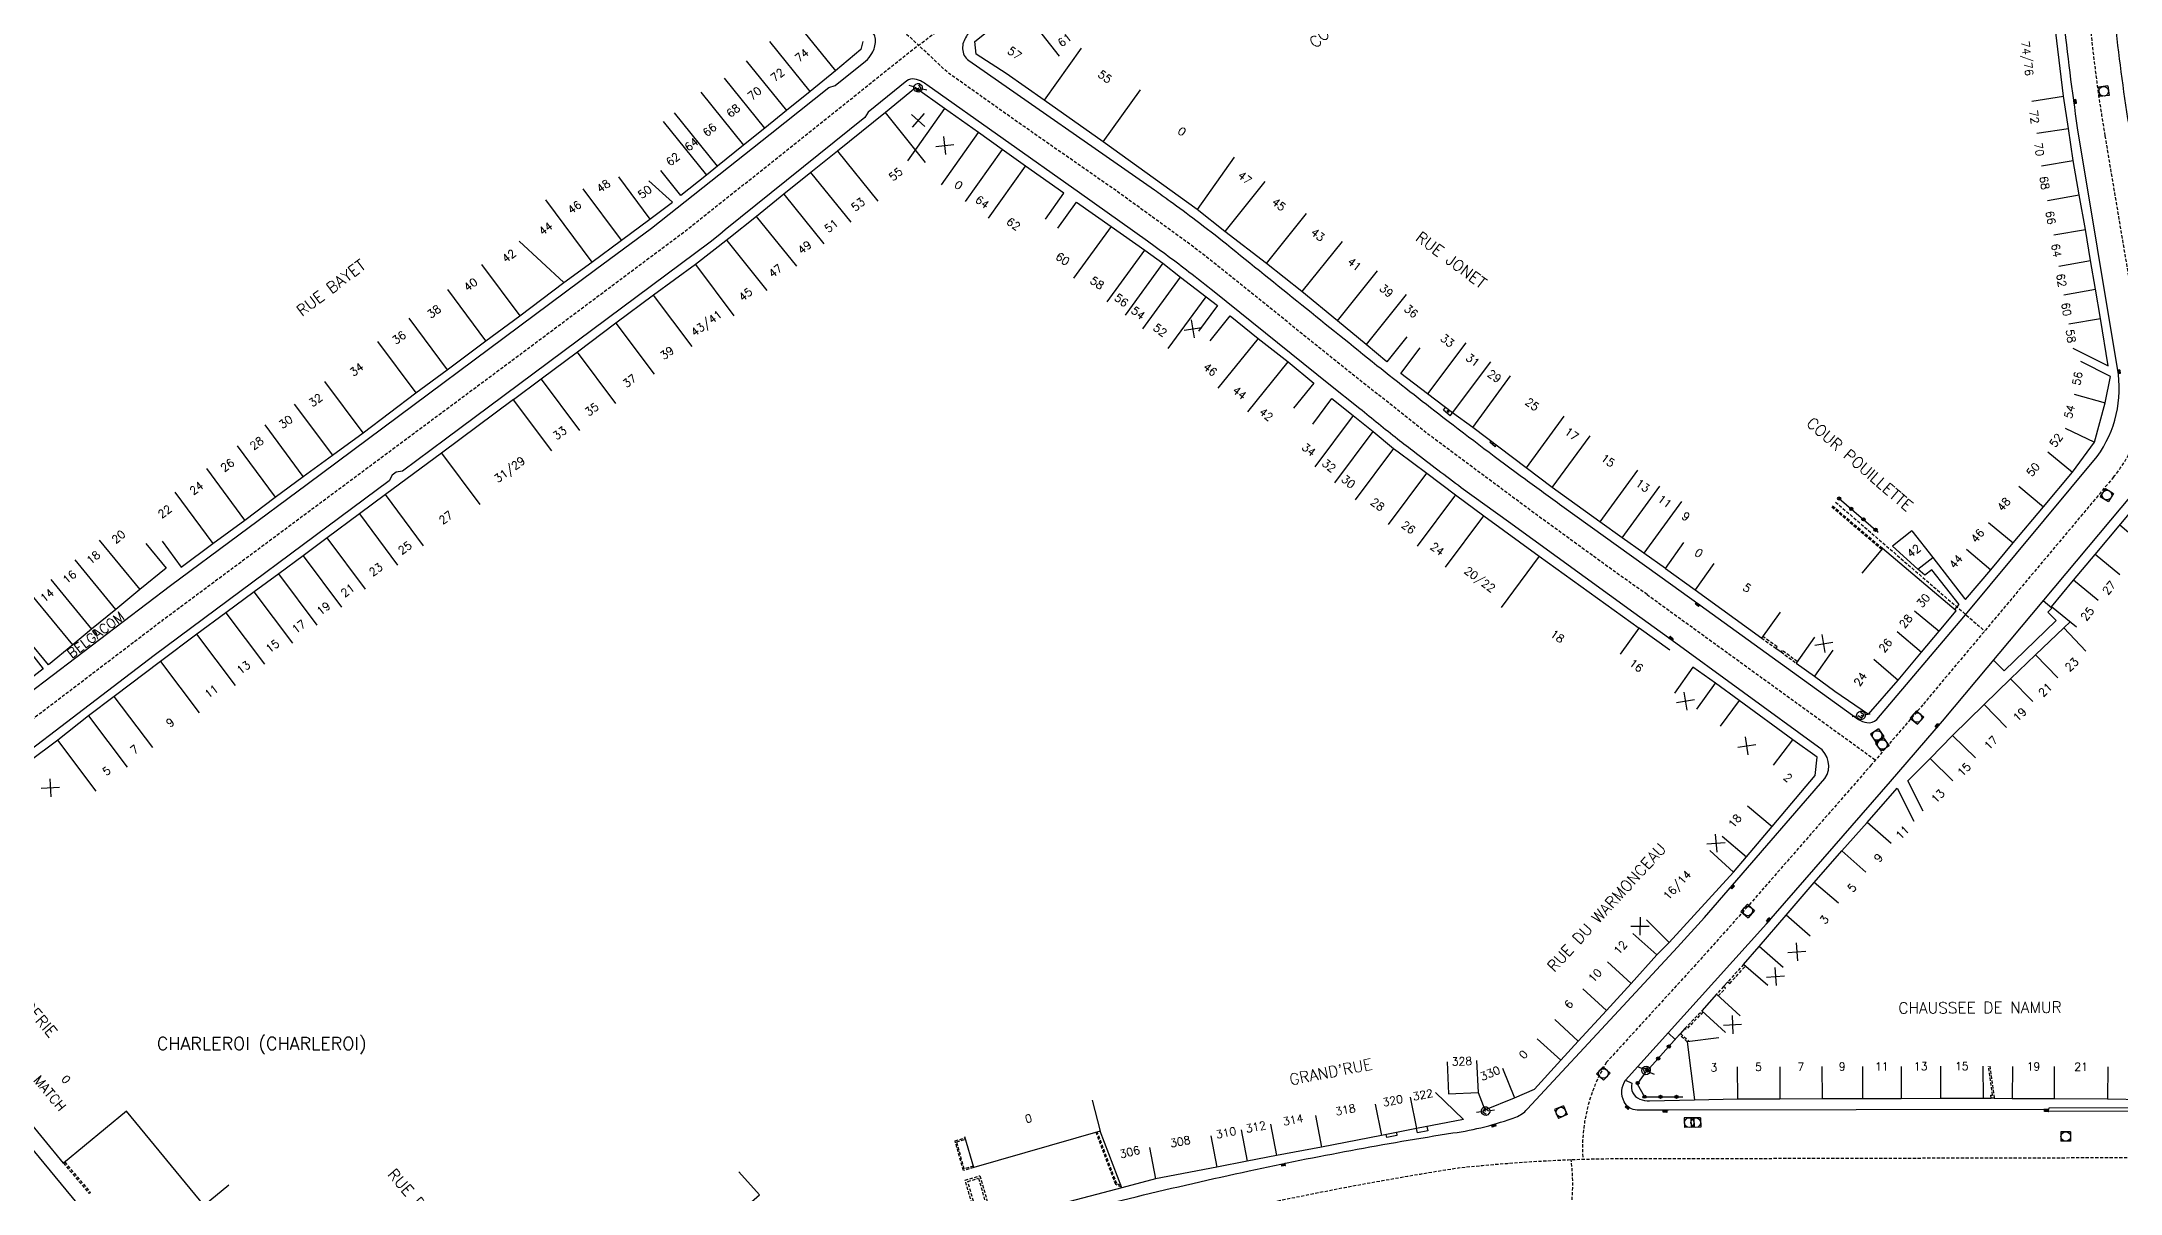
# Model space of a CAD drawing. Header units: millimetres. Extents: x 155999 to 157001, y 123000 to 124001.
# Drawn here: x 156495.7 to 156820.4, y 123489.4 to 123669.4 of the extents above; entities that cross this region are included whole.
import ezdxf
from ezdxf.enums import TextEntityAlignment as Align

# ---------------------------------------------------------------- set-up
doc = ezdxf.new("R2010")
doc.units = ezdxf.units.MM
doc.linetypes.add('DASHED', pattern=[0.75, 0.5, -0.25])
doc.layers.get('0').update_dxf_attribs({"linetype": 'CONTINUOUS'})
for name, color, linetype in [('W0001', 6, 'DASHED'), ('W0008', 7, 'CONTINUOUS'), ('W0100', 7, 'CONTINUOUS'), ('W0112', 1, 'DASHED'), ('W0322', 7, 'CONTINUOUS'), ('W0334', 7, 'CONTINUOUS'), ('W0400', 7, 'CONTINUOUS'), ('W0420', 7, 'CONTINUOUS'), ('W0471', 7, 'CONTINUOUS'), ('W0980', 7, 'CONTINUOUS'), ('W0984', 7, 'CONTINUOUS'), ('W0989', 7, 'CONTINUOUS'), ('W0991', 7, 'CONTINUOUS'), ('W1102', 7, 'CONTINUOUS')]:
    doc.layers.add(name, color=color, linetype=linetype)
doc.styles.get("Standard").update_dxf_attribs({"font": 'romans.shx', "width": 0.85})

# ---------------------------------------------------------------- blocks, each defined once
blk = doc.blocks.new('t991o')
at = {"color": 0, "linetype": 'Continuous'}
for p, q in [((-1, 1), (1, -1)), ((-1, -1), (1, 1))]:
    blk.add_line(p, q, dxfattribs=at)
blk = doc.blocks.new('T471')
for p, q in [((-0.333334, 0.333334), (-0.333334, -0.333334)), ((-0.333334, 0.333334), (0.333334, 0.333334)), ((-0.333334, 0), (0, 0)), ((0.500001, 0.500001), (1.000002, 1.000002)), ((-0.500001, -0.500001), (-1.000002, -1.000002)), ((-0.333334, -0.333334), (0.333334, -0.333334))]:
    blk.add_line(p, q)
blk.add_ellipse((0, 0), major_axis=(0.471405, 0.471405), ratio=1, start_param=5.4977871438, end_param=11.780972451)
blk = doc.blocks.new('T400')
for p, q in [((-0.15, 0.3), (0.15, 0.3)), ((-0.15, -0.25), (-0.15, 0.3)), ((-0.15, 0.15), (0.15, 0.15)), ((-0.15, 0), (0.15, 0)), ((0.15, 0.3), (0.15, -0.25)), ((-0.15, -0.15), (0.15, -0.15)), ((-0.15, -0.25), (-0.15, -0.3)), ((-0.15, -0.3), (0.15, -0.3)), ((0.15, -0.3), (0.15, -0.25))]:
    blk.add_line(p, q)
blk = doc.blocks.new('T420')
for p, q in [((0.75, 0.75), (-0.75, 0.75)), ((-0.75, 0.75), (-0.75, -0.75)), ((0.75, 0.75), (0.75, -0.75)), ((0.75, -0.75), (-0.75, -0.75))]:
    blk.add_line(p, q)
blk.add_ellipse((0, 0), major_axis=(-0.53, 0.53), ratio=1, start_param=3.926991, end_param=10.210176)
blk = doc.blocks.new('t322o')
at = {"color": 0, "linetype": 'Continuous'}
for radius in [0.25, 0.15]:
    blk.add_circle((0, 0), radius, dxfattribs=at)

msp = doc.modelspace()

# ---------------------------------------------------------------- linework, layer by layer
at = {"layer": 'W0001', "flags": 128}
for points in [[(156746.48, 123582.99), (156742.02, 123586.13), (156729, 123595.6), (156712.42, 123607.94), (156699.92, 123617.83), (156679.82, 123634.02), (156675.48, 123637.43), (156663.67, 123646), (156649.17, 123656.1), (156637.27, 123664.53), (156632.7, 123668.81), (156661.77, 123691.01), (156674.46, 123700.6), (156687.18, 123710.62), (156692.22, 123715.65), (156708.72, 123727.83), (156713.45, 123731.31), (156723.74, 123738.84)], [(156543.74, 123727.62), (156556.98, 123718.34), (156559.8, 123716.38), (156566.2, 123712.16), (156573.1, 123707.98), (156598.85, 123692.63), (156607.3, 123687.53), (156613.24, 123684.01), (156616.56, 123681.72), (156626.73, 123674.4), (156632.7, 123668.81), (156627.42, 123664.66), (156622.24, 123660.47), (156596.71, 123640.09), (156570.51, 123620.51), (156543.59, 123600.5), (156514.55, 123578.9), (156477.27, 123550.54)], [(156775.94, 123597.43), (156799.23, 123577.29)], [(156746.48, 123582.99), (156782.17, 123557.12)]]:
    msp.add_lwpolyline(points, dxfattribs=at)
at = {"layer": 'W0001'}
msp.add_lwpolyline([(156815.74, 123671.52, 0.015748), (156818.01, 123654.67), (156824.35, 123616.9, -0.120664), (156822.31, 123606.04, -0.066434), (156819.36, 123601.32), (156789.57, 123565.76), (156781.51, 123556.35), (156762.16, 123534.17), (156754.12, 123525.18), (156740.14, 123509.88, 0.153895), (156736.46, 123494.69)], format="xyb", dxfattribs=at)
at = {"layer": 'W0001', "flags": 128}
for points in [[(157000, 123495.66), (156956.42, 123495.46), (156922.76, 123495.26), (156849.41, 123495.01), (156747.61, 123494.78, 0.030306), (156716.97, 123493.33, 0.014609), (156685.52, 123487.48, 0.012006), (156650.59, 123479.04, 0.042125), (156564.36, 123448.17)], [(156675.24, 123346.35, 0.076213), (156638.49, 123338.52, 0.043946), (156662.7, 123367.23), (156687.6, 123405.4), (156691.15, 123410.86), (156694.06, 123415.58), (156705.85, 123434.98), (156731.65, 123477.66, 0.154667), (156734.63, 123494.62)]]:
    msp.add_lwpolyline(points, format="xyb", dxfattribs=at)
at = {"layer": 'W0008'}
for points in [[(156748.51, 123585.86), (156754.79, 123581.33), (156779.54, 123563.44, 0.090181), (156780.82, 123562.96, 0.234697), (156782.38, 123563.43), (156795.95, 123579.51), (156816.8, 123604.55, 0.202065), (156819.98, 123618.29), (156813.75, 123655.92, -0.008544), (156811.55, 123673.21), (156810.77, 123681.13), (156809.99, 123689.2), (156808.73, 123702.41), (156807.06, 123719.89), (156806.56, 123725.41), (156806.09, 123732.48), (156805.41, 123744.44, 0.462075), (156801.83, 123747.91), (156796.1, 123747.82, -0.031945), (156794.82, 123747.98), (156755.32, 123755.35, 0.065453), (156752.93, 123755.47, 0.105554), (156751.33, 123754.85), (156725.89, 123735.95)], [(156821.95, 123655.33, -0.015737), (156819.71, 123671.92)], [(156833.87, 123502.26), (156809.25, 123502.19), (156809.21, 123502.51), (156808.46, 123502.5), (156749.83, 123502.41), (156744.96, 123502.4, -0.273788), (156742.91, 123503.71, -0.274414), (156743.14, 123507.1), (156757.02, 123522.5), (156765.15, 123531.52), (156784.53, 123553.74), (156792.62, 123563.17), (156822.43, 123598.77, 0.066557)], [(156562.2, 123453.21, -0.042125), (156649.16, 123484.42, -0.012006), (156684.34, 123492.92, -0.014632), (156716.17, 123498.84, 0.056289), (156726, 123501.33, 0.12115), (156727.75, 123502.54), (156742.08, 123517.97), (156751.22, 123527.86), (156755.45, 123532.51), (156759.86, 123537.57), (156774.28, 123554.21, 0.411392), (156773.29, 123559.15), (156749.83, 123576.23), (156744.44, 123580.11)]]:
    msp.add_lwpolyline(points, format="xyb", dxfattribs=at)
at = {"layer": 'W0008', "flags": 128}
for points in [[(156475.13, 123553.44), (156515.81, 123584.37), (156537.17, 123600.24), (156582.22, 123633.76), (156590.96, 123640.24), (156609.5, 123654.92), (156618.68, 123662.24), (156619.68, 123662.54), (156624.4, 123666.35, 0.0921), (156625.41, 123667.54, 0.1357), (156625.95, 123669.51, 0.1101), (156625.74, 123670.49, 0.1157), (156624.62, 123671.62, 0.025), (156612.38, 123680.3), (156597.37, 123689.3), (156572.69, 123704.12, -0.0007), (156569.2, 123706.21, -0.0039), (156564.91, 123708.85, -0.0094), (156558.8, 123712.81, -0.0018), (156553.17, 123716.73, -0.0017), (156550.72, 123718.42), (156542.17, 123724.41), (156518.7, 123740.94)], [(156725.89, 123735.95), (156694.7, 123713.01), (156689.31, 123709.06), (156688.4, 123707.87), (156676.83, 123698.84), (156674.23, 123696.74), (156642.53, 123671.99), (156642.51, 123671.99), (156641.53, 123671.72, 0.162), (156640.77, 123671.05, 0.0887), (156639.7, 123669.29, 0.1953), (156639.83, 123667.21, 0.1167), (156640.54, 123666.44), (156669.52, 123646.23, -0.006), (156671.98, 123644.46, -0.0034), (156676.02, 123641.48, -0.0067), (156680.78, 123637.76, 0.0003), (156704.3, 123618.79, 0.0035), (156714.61, 123610.71, 0.0063), (156727.48, 123600.99, 0.0026), (156733.19, 123596.85), (156748.51, 123585.86)], [(156744.44, 123580.11), (156724.82, 123594.35), (156717.47, 123599.68, -0.0061), (156710.22, 123605.17, -0.003), (156707.5, 123607.26, -0.0017), (156701.6, 123612.02), (156696.77, 123615.86), (156678.86, 123630.27, 0.0048), (156674.93, 123633.38, 0.0097), (156668.43, 123638.19), (156657.81, 123645.76), (156634, 123662.62, 0.0257), (156633.25, 123663.1, 0.1005), (156632.06, 123663.54, 0.1966), (156630.83, 123663.25), (156624.83, 123658.38), (156624.31, 123657.51), (156602.47, 123639.95), (156601.64, 123639.24), (156600.12, 123638.05), (156558.8, 123607.27), (156552.06, 123602.27), (156551.09, 123602.12), (156550.43, 123601.64), (156550.01, 123600.75), (156513.28, 123573.43), (156479.41, 123547.63)], [(156479.41, 123547.63), (156466.2, 123537.54, 0.1892), (156464.88, 123535.9), (156464.21, 123530.87, 0.1081), (156464.24, 123529.85, 0.0975), (156464.81, 123528.97, -0.0008), (156466.88, 123526.86, -0.0051), (156474.28, 123519.11, -0.0055), (156481.21, 123511.56, -0.0104), (156492.61, 123498.27), (156505.62, 123482.49, 0.0002), (156512.58, 123474.05), (156512.58, 123474.05)]]:
    msp.add_lwpolyline(points, format="xyb", dxfattribs=at)
at = {"layer": 'W0100'}
for p, q in [((156714.68, 123611.78), (156714.99, 123612.19)), ((156715.73, 123610.93), (156714.68, 123611.78)), ((156715.53, 123611.78), (156715.2, 123611.65)), ((156715.21, 123611.36), (156715.53, 123611.78)), ((156715.53, 123611.78), (156715.49, 123611.43)), ((156715.73, 123610.93), (156716.07, 123611.37)), ((156721.94, 123606.78), (156722.06, 123606.95)), ((156722.76, 123606.07), (156721.94, 123606.78)), ((156722.35, 123606.43), (156722.49, 123606.62)), ((156722.49, 123606.62), (156722.35, 123606.55)), ((156722.49, 123606.62), (156722.46, 123606.46)), ((156722.76, 123606.07), (156722.92, 123606.29))]:
    msp.add_line(p, q, dxfattribs=at)
at = {"layer": 'W0100', "flags": 128}
for points in [[(156708.97, 123623.27), (156705.83, 123619.37), (156702.6, 123622.06), (156698.13, 123625.76), (156692.58, 123630.36), (156687.04, 123634.7), (156680.53, 123639.72), (156676.2, 123643.17), (156661.54, 123653.71), (156652.3, 123660.21), (156646.35, 123664.39), (156641.66, 123667.42), (156641.49, 123669.4), (156648.53, 123674.97), (156651.99, 123677.68), (156655.55, 123680.49), (156659.14, 123683.34), (156664.1, 123687.2), (156667.2, 123683.3)], [(156623.96, 123669.41), (156623.67, 123668.14), (156619.7, 123664.81), (156615.75, 123661.6), (156612.05, 123658.62), (156608.66, 123655.88), (156605.35, 123653.2), (156601.28, 123649.91), (156599.54, 123648.53), (156595.56, 123645.33), (156592.43, 123649.24)], [(156652.5, 123641.64), (156655.39, 123645.72), (156649.4, 123649.94), (156645.74, 123652.54), (156642.03, 123655.19), (156636.75, 123658.94), (156632.23, 123662.14), (156627.5, 123658.29), (156620.03, 123652.25), (156615.86, 123648.93), (156611.62, 123645.55), (156607.39, 123642.08), (156603.04, 123638.62), (156597.82, 123634.55), (156591.3, 123629.75), (156585.39, 123625.41), (156579.41, 123620.86), (156573.73, 123616.64), (156569.41, 123613.43), (156569.41, 123613.47), (156558.16, 123605.09), (156549.39, 123598.6), (156545.34, 123595.58), (156540.32, 123591.84), (156536.55, 123589.04), (156532.76, 123586.22), (156528.9, 123583.39), (156524.47, 123580.1), (156519.94, 123576.77), (156514.25, 123572.49), (156507.04, 123567.04), (156503.04, 123564), (156498.2, 123560.23), (156489.37, 123553.63)], [(156514.52, 123591.3), (156517.48, 123587.27), (156522.46, 123590.94), (156527.42, 123594.62), (156532.17, 123598.17), (156536.57, 123601.43), (156541.11, 123604.74), (156545.9, 123608.24), (156554.17, 123614.51), (156559.02, 123618.12), (156565.11, 123622.63), (156570.38, 123626.51), (156577.27, 123631.72), (156581.64, 123634.93), (156586.28, 123638.34), (156590.73, 123641.63), (156594.25, 123644.28), (156590.54, 123647.63)], [(156654.43, 123640.25), (156657.38, 123644.28), (156662.79, 123640.48), (156668.05, 123636.82), (156670.85, 123634.74), (156673.61, 123632.57), (156677.61, 123629.51), (156679.39, 123628.16), (156676.44, 123624.13)], [(156678.22, 123622.64), (156681.36, 123626.53), (156685.75, 123623.01), (156690.41, 123619.33), (156694.42, 123615.99), (156691.28, 123612.1)], [(156749.35, 123587.04), (156745.96, 123589.43), (156742.62, 123591.82), (156739.1, 123594.36), (156731.68, 123599.71), (156727.59, 123602.77), (156719.25, 123609.07), (156716.08, 123611.36), (156712.17, 123614.33), (156708.05, 123617.51), (156711.06, 123621.51)], [(156694.26, 123609.59), (156697.25, 123613.6), (156700.58, 123610.98), (156703.68, 123608.48), (156706.88, 123605.82), (156707.6, 123605.3), (156712.08, 123601.94), (156716.56, 123598.57), (156721.01, 123595.29), (156729.66, 123588.97), (156745.26, 123577.72)], [(156511.97, 123590.98), (156515.15, 123587.11), (156511.05, 123583.75), (156507.3, 123580.66), (156503.49, 123577.59), (156500.55, 123575.11), (156496.78, 123572), (156493.6, 123575.86)], [(156504.09, 123576.64), (156504.33, 123576.84), (156503.86, 123577.44), (156503.62, 123577.24), (156504.09, 123576.64)], [(156492.85, 123575.31), (156495.94, 123571.38), (156490.33, 123566.97), (156487.24, 123570.9)], [(156524.95, 123490.66), (156521.09, 123487.49), (156508.95, 123502.23), (156499.1, 123494.13), (156486.75, 123509.14), (156483.06, 123513.54), (156476.75, 123520.12), (156473.29, 123523.65), (156469.82, 123527.23), (156466.17, 123530.98), (156466.52, 123536.01), (156471.05, 123539.58), (156476.21, 123543.56), (156480.11, 123546.61), (156483.19, 123542.67), (156483.19, 123542.67)]]:
    msp.add_lwpolyline(points, dxfattribs=at)
at = {"layer": 'W0100'}
for points in [[(156813, 123621.47), (156818.51, 123618.71), (156817.31, 123626.11), (156816.52, 123630.68), (156815.75, 123635.17), (156814.97, 123640), (156813.97, 123645.45), (156813.05, 123650.83), (156812.32, 123655.79), (156811.55, 123660.84), (156809.99, 123673.84), (156809.4, 123680.34), (156808.81, 123687.05), (156803.83, 123686.61)], [(156818.87, 123617.07), (156814.24, 123619.39)], [(156787.86, 123592.92), (156784.85, 123590.55), (156788.78, 123586.95), (156791.11, 123588.79), (156796.09, 123582.34), (156796.26, 123582.2), (156800.2, 123586.84), (156803.7, 123591.08), (156808.41, 123596.66), (156812.94, 123602.1), (156816.37, 123606.79), (156818.06, 123612.96), (156818.87, 123617.07)], [(156813.55, 123577.88), (156809.69, 123581.06), (156813.12, 123585.22), (156816.5, 123589.25), (156824.51, 123598.84), (156826.52, 123596.67), (156831.66, 123601.57), (156838.41, 123594.32), (156842.26, 123585.18), (156837.66, 123583.24)], [(156772.67, 123576.34), (156769.77, 123572.27), (156772.62, 123570.23), (156775.83, 123567.86), (156781.09, 123564.27), (156785.71, 123569.61), (156789.37, 123573.99), (156792.11, 123577.23), (156794.8, 123580.44), (156783.27, 123590.15), (156780.05, 123586.33)], [(156749.35, 123587.04), (156754.01, 123583.74), (156764.4, 123576.18), (156767.34, 123580.22)], [(156750.03, 123574.27), (156745.26, 123577.72)], [(156789.6, 123549.12), (156787.24, 123553.85), (156790.69, 123557.35), (156794.22, 123560.95), (156799.15, 123565.77), (156803.25, 123569.81), (156807.19, 123573.58), (156811.57, 123577.76), (156815.02, 123574.14)], [(156754.25, 123565.07), (156757.16, 123569.14), (156753.66, 123571.64), (156750.75, 123567.58)], [(156732.06, 123516.56), (156735.75, 123513.19), (156740.13, 123517.99), (156743.98, 123522.18), (156748, 123526.68), (156749.93, 123528.59), (156759.97, 123539.58), (156762.03, 123542), (156766.02, 123546.74), (156772.74, 123554.72), (156773.05, 123557.59), (156769.28, 123560.25), (156760.87, 123566.44), (156757.91, 123562.41)], [(156765.34, 123521.9), (156761.56, 123525.17), (156763.99, 123527.98), (156768.2, 123532.88), (156772.57, 123537.98), (156776.93, 123542.92), (156780.86, 123547.37), (156785.58, 123552.71)], [(156785.58, 123552.71), (156788.16, 123547.54)], [(156761.01, 123517.14), (156757.32, 123520.52), (156755.03, 123517.9), (156758.72, 123514.53)], [(156715.26, 123509.95), (156715.47, 123504.95), (156720.08, 123505.15), (156721.15, 123502.46), (156725.76, 123504.32), (156728.89, 123505.7), (156733.01, 123510.2), (156729.32, 123513.57)], [(156757.72, 123513.72), (156752.76, 123513.09), (156753.9, 123504.03), (156760.64, 123504.16), (156767.22, 123504.17), (156773.82, 123504.21), (156780.17, 123504.22), (156786.17, 123504.24), (156792.33, 123504.26), (156799.04, 123504.29), (156799.02, 123509.29)], [(156803.58, 123509.25), (156803.55, 123504.25), (156810.08, 123504.21), (156818.43, 123504.16), (156824.22, 123504.09), (156828.97, 123504.04), (156829.03, 123509.04)], [(156713.43, 123505.18), (156717.83, 123500.94), (156710.45, 123499.52), (156704.98, 123498.45), (156695.65, 123496.64), (156688.61, 123495.31), (156684.04, 123494.43), (156679.29, 123493.51), (156669.7, 123491.67), (156664.43, 123490.27), (156661.08, 123499.1), (156641.3, 123493.45), (156639.93, 123498.26)]]:
    msp.add_lwpolyline(points, dxfattribs=at)
at = {"layer": 'W0112'}
for p, q in [((156499.1, 123494.13), (156499.1, 123494.13)), ((156499.1, 123494.13), (156503.12, 123489.4)), ((156499.3, 123494.29), (156503.31, 123489.56)), ((156503.31, 123489.56), (156503.12, 123489.4))]:
    msp.add_line(p, q, dxfattribs=at)
for points in [[(156783.14, 123590), (156775.26, 123596.71)], [(156783.27, 123590.15), (156775.39, 123596.87)], [(156764.4, 123576.18), (156766.61, 123574.58), (156766.79, 123574.83), (156764.58, 123576.42)], [(156769.94, 123572.51), (156767.6, 123574.24), (156767.43, 123574), (156769.77, 123572.27)], [(156761.56, 123525.17), (156759.11, 123522.46), (156759.4, 123522.19), (156761.86, 123524.91)], [(156757.62, 123520.25), (156758.73, 123521.46), (156758.43, 123521.73), (156757.32, 123520.52)], [(156755.21, 123517.73), (156752.59, 123514.99), (156752.41, 123515.16), (156755.03, 123517.9)], [(156752.76, 123513.09), (156751.56, 123514.2), (156751.73, 123514.38), (156753.08, 123513.14)], [(156800.04, 123509.28), (156800.71, 123504.3), (156800.24, 123504.28), (156800.17, 123504.75), (156800.45, 123504.76), (156799.84, 123509.28)], [(156800.51, 123504.27), (156800.51, 123504.29)], [(156641.3, 123493.45), (156639.69, 123492.98), (156638.39, 123497.61), (156639.98, 123498.06)], [(156641.24, 123493.64), (156639.82, 123493.23), (156638.64, 123497.47), (156640.04, 123497.87)], [(156664.39, 123490.39), (156663.49, 123490.77), (156660.42, 123498.91)], [(156664.29, 123490.65), (156663.64, 123490.92), (156660.61, 123498.97)]]:
    msp.add_lwpolyline(points, dxfattribs=at)
for points in [[(156642.27, 123492.16), (156643.52, 123487.74), (156641.24, 123487.08), (156639.97, 123491.47)], [(156642.05, 123491.76), (156643.13, 123487.96), (156641.46, 123487.47), (156640.37, 123491.26)]]:
    msp.add_lwpolyline(points, close=True, dxfattribs=at)
at = {"layer": 'W0322'}
for points in [[(156776.5, 123597.99), (156782.6, 123592.75)], [(156751.56, 123514.2), (156746.05, 123508.03), (156744.92, 123506.51), (156746.07, 123504.51), (156752.06, 123504.47)]]:
    msp.add_lwpolyline(points, dxfattribs=at)
at = {"layer": 'W0334'}
for points in [[(156794.56, 123580.65), (156795.26, 123581.43), (156790.99, 123586.85), (156789.86, 123586), (156788.78, 123586.95)], [(156800.63, 123572.74), (156802.25, 123571.08), (156810.39, 123578.91), (156809.12, 123580.25), (156809.73, 123580.83), (156808.39, 123582.01)], [(156811.57, 123577.76), (156812.57, 123578.69)], [(156766.61, 123574.58), (156767.43, 123574)], [(156760.87, 123566.44), (156757.16, 123569.14)], [(156758.43, 123521.73), (156759.11, 123522.46)], [(156733.01, 123510.2), (156735.75, 123513.19)], [(156750.9, 123513.47), (156749.81, 123514.5)], [(156752.41, 123515.16), (156751.73, 123514.38)], [(156799.04, 123504.29), (156800.24, 123504.28)], [(156800.71, 123504.3), (156803.55, 123504.25)], [(156833.92, 123502.61), (156833.91, 123502.76), (156809.23, 123502.69), (156809.21, 123502.51)], [(156712.11, 123499.84), (156712.24, 123499.18), (156710.62, 123498.85), (156710.49, 123499.52)], [(156707.33, 123498.91), (156707.42, 123498.44), (156705.82, 123498.15), (156705.73, 123498.6)], [(156605.35, 123487), (156607.82, 123489.17), (156604.61, 123492.78)]]:
    msp.add_lwpolyline(points, dxfattribs=at)
for points in [[(156743.14, 123507.1), (156744.12, 123506.6, 0.380226), (156745.35, 123504.13, 0.098229), (156746.88, 123503.84), (156753.9, 123504.03)], [(156664.43, 123490.27), (156654.36, 123487.61), (156645.05, 123485.05, -0.348777), (156641.42, 123487.13)]]:
    msp.add_lwpolyline(points, format="xyb", dxfattribs=at)
at = {"layer": 'W1102'}
for p, q in [((156654.72, 123667.1), (156648.53, 123674.97)), ((156613.42, 123672.59), (156619.7, 123664.81)), ((156615.75, 123661.6), (156609.47, 123669.38)), ((156658.11, 123668.36), (156652.3, 123660.21)), ((156605.77, 123666.4), (156612.05, 123658.62)), ((156608.66, 123655.88), (156602.38, 123663.66)), ((156661.54, 123653.71), (156667.35, 123661.86)), ((156598.65, 123661.49), (156605.35, 123653.2)), ((156633.79, 123650.51), (156627.5, 123658.29)), ((156636.75, 123658.94), (156630.96, 123650.78)), ((156806.6, 123660.09), (156811.55, 123660.84)), ((156592.8, 123656.88), (156599.54, 123648.53)), ((156601.28, 123649.91), (156594.54, 123658.25)), ((156636.25, 123647.03), (156642.03, 123655.19)), ((156807.37, 123655.06), (156812.32, 123655.79)), ((156620.03, 123652.25), (156626.31, 123644.47)), ((156645.74, 123652.54), (156639.96, 123644.38)), ((156622.14, 123641.15), (156615.86, 123648.93)), ((156643.61, 123641.77), (156649.4, 123649.94)), ((156682.01, 123651.32), (156676.2, 123643.17)), ((156808.12, 123649.98), (156813.05, 123650.83)), ((156586.28, 123638.34), (156580.3, 123646.36)), ((156585.79, 123648.25), (156590.73, 123641.63)), ((156611.62, 123645.55), (156617.91, 123637.77)), ((156686.8, 123647.52), (156680.53, 123639.72)), ((156809.05, 123644.55), (156813.97, 123645.45)), ((156574.4, 123644.66), (156581.64, 123634.93)), ((156613.67, 123634.3), (156607.39, 123642.08)), ((156687.04, 123634.7), (156693.3, 123642.51)), ((156662.79, 123640.48), (156656.89, 123632.4)), ((156810.03, 123639.2), (156814.97, 123640)), ((156577.27, 123631.72), (156570.28, 123638.2)), ((156602.72, 123638.29), (156609, 123630.51)), ((156662.15, 123628.74), (156668.05, 123636.82)), ((156698.84, 123638.16), (156692.58, 123630.36)), ((156564.42, 123634.53), (156570.38, 123626.51)), ((156597.82, 123634.55), (156603.81, 123626.54)), ((156670.85, 123634.74), (156664.94, 123626.66)), ((156667.71, 123624.49), (156673.61, 123632.57)), ((156698.13, 123625.76), (156704.39, 123633.56)), ((156810.82, 123634.32), (156815.75, 123635.17)), ((156565.11, 123622.63), (156559.14, 123630.65)), ((156597.3, 123621.75), (156591.3, 123629.75)), ((156671.7, 123621.44), (156677.61, 123629.51)), ((156708.86, 123629.86), (156702.6, 123622.06)), ((156811.59, 123629.83), (156816.52, 123630.68)), ((156553.05, 123626.15), (156559.02, 123618.12)), ((156812.37, 123625.3), (156817.31, 123626.11)), ((156585.39, 123625.41), (156591.39, 123617.4)), ((156685.75, 123623.01), (156679.46, 123615.23)), ((156548.18, 123622.52), (156554.17, 123614.51)), ((156585.41, 123612.85), (156579.41, 123620.86)), ((156684.13, 123611.55), (156690.41, 123619.33)), ((156718.19, 123622.33), (156712.17, 123614.33)), ((156716.08, 123611.36), (156722.1, 123619.36)), ((156545.9, 123608.24), (156539.92, 123616.25)), ((156573.73, 123616.64), (156579.73, 123608.63)), ((156719.25, 123609.07), (156725.14, 123617.16)), ((156575.41, 123605.43), (156569.41, 123613.43)), ((156813.22, 123614.29), (156818.06, 123612.96)), ((156535.12, 123612.75), (156541.11, 123604.74)), ((156700.58, 123610.98), (156694.59, 123602.96)), ((156733.48, 123610.85), (156727.59, 123602.77)), ((156536.57, 123601.43), (156530.63, 123609.48)), ((156697.7, 123600.46), (156703.68, 123608.48)), ((156731.68, 123599.71), (156737.58, 123607.8)), ((156526.23, 123606.21), (156532.17, 123598.17)), ((156558.16, 123605.09), (156564.13, 123597.07)), ((156706.88, 123605.82), (156700.89, 123597.8)), ((156809.09, 123605.3), (156812.94, 123602.1)), ((156527.42, 123594.62), (156521.48, 123602.66)), ((156706.1, 123593.92), (156712.08, 123601.94)), ((156744.99, 123602.44), (156739.1, 123594.36)), ((156742.62, 123591.82), (156748.51, 123599.91)), ((156804.59, 123599.89), (156808.41, 123596.66)), ((156516.52, 123598.98), (156522.46, 123590.94)), ((156555.36, 123590.58), (156549.39, 123598.6)), ((156716.56, 123598.57), (156710.58, 123590.56)), ((156751.86, 123597.51), (156745.96, 123589.43)), ((156545.34, 123595.58), (156551.31, 123587.55)), ((156715.02, 123587.27), (156721.01, 123595.29)), ((156799.84, 123594.26), (156803.7, 123591.08)), ((156504.69, 123591.47), (156511.05, 123583.75)), ((156546.29, 123583.81), (156540.32, 123591.84)), ((156749.35, 123587.04), (156752.24, 123591.12)), ((156787.86, 123592.92), (156791.11, 123588.79)), ((156796.38, 123590.07), (156800.2, 123586.84)), ((156507.3, 123580.66), (156500.94, 123588.38)), ((156536.55, 123589.04), (156542.52, 123581.01)), ((156729.66, 123588.97), (156723.68, 123580.95)), ((156756.9, 123587.82), (156754.01, 123583.74)), ((156820.33, 123586.04), (156816.5, 123589.25)), ((156497.14, 123585.31), (156503.49, 123577.59)), ((156538.73, 123578.2), (156532.76, 123586.22)), ((156816.98, 123582.04), (156813.12, 123585.22)), ((156500.55, 123575.11), (156494.19, 123582.83)), ((156534.93, 123575.4), (156528.9, 123583.39)), ((156788.28, 123580.45), (156792.11, 123577.23)), ((156524.47, 123580.1), (156530.49, 123572.11)), ((156742.32, 123573.67), (156745.26, 123577.72)), ((156785.54, 123577.2), (156789.37, 123573.99)), ((156525.96, 123568.79), (156519.94, 123576.77)), ((156775.52, 123574.31), (156772.62, 123570.23)), ((156514.25, 123572.49), (156520.28, 123564.51)), ((156781.93, 123572.88), (156785.71, 123569.61)), ((156810.64, 123569.97), (156807.19, 123573.58)), ((156806.76, 123566.25), (156803.25, 123569.81)), ((156513.06, 123559.06), (156507.04, 123567.04)), ((156802.65, 123562.2), (156799.15, 123565.77)), ((156503.04, 123564), (156509.06, 123556.02)), ((156797.79, 123557.44), (156794.22, 123560.95)), ((156504.22, 123552.25), (156498.2, 123560.23)), ((156766.22, 123556.29), (156769.28, 123560.25)), ((156794.25, 123553.85), (156790.69, 123557.35)), ((156762.19, 123549.96), (156766.02, 123546.74)), ((156758.23, 123545.24), (156762.03, 123542)), ((156784.61, 123544.06), (156780.86, 123547.37)), ((156756.29, 123542.97), (156759.97, 123539.58)), ((156780.68, 123539.61), (156776.93, 123542.92)), ((156776.37, 123534.73), (156772.57, 123537.98)), ((156771.99, 123529.61), (156768.2, 123532.88)), ((156744.28, 123530.02), (156748, 123526.68)), ((156740.29, 123525.56), (156743.98, 123522.18)), ((156767.77, 123524.71), (156763.99, 123527.98)), ((156736.44, 123521.36), (156740.13, 123517.99)), ((156719.87, 123510.14), (156720.08, 123505.15)), ((156760.54, 123509.16), (156760.64, 123504.16)), ((156767.21, 123509.17), (156767.22, 123504.17)), ((156773.78, 123509.21), (156773.82, 123504.21)), ((156780.16, 123509.22), (156780.17, 123504.22)), ((156786.16, 123509.24), (156786.17, 123504.24)), ((156792.31, 123509.26), (156792.33, 123504.26)), ((156810.11, 123509.21), (156810.08, 123504.21)), ((156818.46, 123509.16), (156818.43, 123504.16)), ((156659.79, 123503.94), (156661.08, 123499.1)), ((156704.03, 123503.36), (156704.98, 123498.45)), ((156709.5, 123504.43), (156710.45, 123499.52)), ((156683.09, 123499.34), (156684.04, 123494.43)), ((156687.68, 123500.22), (156688.61, 123495.31)), ((156694.69, 123501.55), (156695.65, 123496.64)), ((156668.76, 123496.59), (156669.7, 123491.67)), ((156678.34, 123498.41), (156679.29, 123493.51))]:
    msp.add_line(p, q, dxfattribs=at)
for points in [[(156811.79, 123609), (156816.37, 123606.79)], [(156746.41, 123532.15), (156749.93, 123528.59)], [(156723.93, 123508.97), (156725.76, 123504.32)]]:
    msp.add_lwpolyline(points, dxfattribs=at)
at = {"layer": 'W1102', "flags": 128}
msp.add_lwpolyline([(156824.17, 123590.61), (156820.32, 123593.82)], dxfattribs=at)

# ---------------------------------------------------------------- block references
at = {"layer": 'W0322'}
for p, rotation in [((156776.5, 123597.99), 319.336180967347), ((156778.39, 123596.36), 319.336180967347), ((156780.29, 123594.73), 319.336180967347), ((156782.19, 123593.1), 319.336180967347), ((156749.89, 123512.34), 228.207328822434), ((156746.56, 123508.61), 228.207328822434), ((156748.23, 123510.47), 228.207328822434), ((156745.02, 123506.64), 233.578211241557), ((156746.09, 123504.51), 359.593077946521), ((156748.59, 123504.49), 359.593077946521), ((156751.09, 123504.48), 359.593077946521)]:
    msp.add_blockref('t322o', p, dxfattribs=dict(at, rotation=rotation))
at = {"layer": 'W0400'}
for p, rotation in [((156813.34, 123660), 187.936043931805), ((156820.23, 123617.78), 187.3532931269346), ((156754.37, 123581.43), 54.19359471810704), ((156750.24, 123576.13), 233.946803073522), ((156791.79, 123562.47), 139.3783551855329), ((156759.83, 123537.29), 138.878197662117), ((156765.44, 123532.12), 138.1050418903994), ((156743.39, 123502.83), 50.641530121116), ((156749.32, 123502.25), 90.16007324996477), ((156808.89, 123502.34), 90.08579868538989), ((156722.56, 123500), 107.0753313348778), ((156689.7, 123493.86), 102.1327236193501)]:
    msp.add_blockref('T400', p, dxfattribs=dict(at, rotation=rotation))
at = {"layer": 'W0420'}
for p, rotation in [((156817.82, 123661.63), 6.81730966823763), ((156818.33, 123598.54), 57.9837247195056), ((156788.66, 123563.76), 49.10868152718601), ((156782.43, 123560.96), 34.7852911815194), ((156783.24, 123559.53), 34.7852911815194), ((156762.22, 123533.53), 48.10504189039939), ((156739.66, 123508.13), 47.47758448329839), ((156733.03, 123502.1), 23.78389754432139), ((156753.07, 123500.45), 1.52596109504786), ((156754.1, 123500.45), 1.52596109504786), ((156811.9, 123498.29), 0.08579868538994329)]:
    msp.add_blockref('T420', p, dxfattribs=dict(at, rotation=rotation))
at = {"layer": 'W0471'}
for p, rotation in [((156632.61, 123662.17), 120.9009), ((156779.93, 123564.1), 144.8353264748582), ((156746.33, 123508.6), 291.0786789012459), ((156721.26, 123502.25), 323.6083050080219)]:
    msp.add_blockref('T471', p, dxfattribs=dict(at, rotation=rotation))
at = {"layer": 'W0991'}
for p, rotation in [((156632.62, 123657.08), 273.4694652590978), ((156636.79, 123653.17), 51.64455945330347), ((156675.55, 123624.51), 53.96298725042717), ((156774.09, 123575.32), 54.53185820262785), ((156752.5, 123566.32), 54.39760503377797), ((156762.06, 123559.35), 53.64695292765899), ((156497.06, 123552.79), 317.6731005115236), ((156757.26, 123544.11), 319.5264403919625), ((156745.39, 123531.14), 314.739017359018), ((156769.88, 123527.16), 319.2735888161272), ((156766.56, 123523.31), 319.167051850124), ((156759.85, 123515.76), 317.5868105897091)]:
    msp.add_blockref('t991o', p, dxfattribs=dict(at, rotation=rotation))

# ---------------------------------------------------------------- texts
at = {"layer": 'W0980'}
msp.add_text('CHARLEROI (CHARLEROI)', height=2, dxfattribs=at).set_placement((156530.06, 123512.67), align=Align.MIDDLE)
at = {"layer": 'W0984'}
for s, rotation, p in [('BELGACOM', 36.9545, (156504.14, 123576.69)), ('MATCH', 310.1938, (156496.97, 123505.05))]:
    msp.add_text(s, height=1.5, rotation=rotation, dxfattribs=at).set_placement(p, align=Align.MIDDLE)
at = {"layer": 'W0989'}
for s, rotation, p in [('COUR POULLETTE', 41.6097, (156701.69, 123675.65)), ('RUE JONET', 323.0747, (156715.89, 123635.25)), ('RUE BAYET', 37.2692, (156540.9, 123630.93)), ('COUR POUILLETTE', 319.1474, (156779.72, 123603.34)), ('RUE DU WARMONCEAU', 47.5966, (156740.16, 123534.09)), ('RUE DE LA CAYAUDERIE', 311.0509, (156488.51, 123524.65)), ('CHAUSSEE DE NAMUR', 0.2673, (156798.5, 123518.43)), ("GRAND'RUE", 10.9155, (156697.08, 123508.4)), ('RUE DE LA CAYAUDERIE', 311.0509, (156559.39, 123482.43))]:
    msp.add_text(s, height=1.75, rotation=rotation, dxfattribs=at).set_placement(p, align=Align.MIDDLE)
at = {"layer": 'W0991'}
for s, rotation, p in [('74', 39.1045, (156614.45, 123667.25)), ('57', 324.6954, (156647.69, 123667.57)), ('61', 38.0648, (156655.5, 123669.63)), ('74/76', 276.8425, (156805.8, 123666.74)), ('72', 38.7961, (156610.66, 123664.18)), ('55', 324.8788, (156661.81, 123663.91)), ('70', 39.0608, (156607.08, 123661.29)), ('68', 38.963, (156603.74, 123658.59)), ('72', 278.7111, (156806.98, 123657.61)), ('66', 38.92, (156600.05, 123655.61)), ('0', 324.2768, (156673.83, 123655.34)), ('62', 38.7454, (156594.31, 123651.01)), ('64', 38.3825, (156597.21, 123653.33)), ('70', 278.3294, (156807.74, 123652.55)), ('55', 38.9547, (156629.11, 123648.66)), ('47', 321.4125, (156683.67, 123648.09)), ('48', 36.4951, (156583.45, 123646.82)), ('50', 37.0022, (156589.92, 123645.9)), ('0', 324.4342, (156638.94, 123646.95)), ('68', 279.7722, (156808.58, 123647.31)), ('46', 36.288, (156578.93, 123643.49)), ('53', 38.4645, (156623.23, 123643.93)), ('64', 324.529, (156642.64, 123644.32)), ('45', 322.407, (156688.97, 123643.95)), ('66', 280.3363, (156809.54, 123641.87)), ('44', 36.324, (156574.42, 123640.17)), ('51', 38.6501, (156619.05, 123640.6)), ('62', 324.9039, (156647.51, 123640.88)), ('43', 321.8585, (156695.06, 123639.21)), ('42', 37.1155, (156568.7, 123635.89)), ('49', 39.2718, (156614.89, 123637.23)), ('60', 324.9228, (156655.2, 123635.43)), ('64', 279.2107, (156810.43, 123636.75)), ('40', 36.3283, (156562.71, 123631.42)), ('47', 38.4932, (156610.32, 123633.56)), ('58', 325.1444, (156660.57, 123631.68)), ('41', 320.3572, (156700.78, 123634.6)), ('62', 279.7344, (156811.21, 123632.09)), ('45', 37.9282, (156605.65, 123629.88)), ('56', 323.3059, (156664.37, 123628.97)), ('39', 320.4045, (156705.78, 123630.46)), ('38', 36.5225, (156557, 123627.21)), ('43/41', 36.3573, (156599.6, 123625.31)), ('54', 321.8995, (156666.98, 123626.97)), ('36', 320.2886, (156709.65, 123627.25)), ('60', 279.7818, (156811.99, 123627.55)), ('36', 36.675, (156551.52, 123623.13)), ('52', 322.5619, (156670.44, 123624.29)), ('33', 322.4299, (156715.29, 123622.66)), ('58', 279.2454, (156812.69, 123623.37)), ('39', 36.3461, (156593.38, 123620.73)), ('31', 322.7721, (156719.27, 123619.62)), ('34', 37.1678, (156544.9, 123618.15)), ('37', 37.2737, (156587.55, 123616.37)), ('46', 321.2399, (156678.24, 123618.14)), ('29', 324.1166, (156722.65, 123617.1)), ('56', 78.7823, (156813.71, 123616.75)), ('32', 36.1295, (156538.49, 123613.36)), ('35', 36.5817, (156581.64, 123611.92)), ('44', 321.7535, (156682.82, 123614.5)), ('25', 322.8943, (156728.55, 123612.7)), ('30', 36.0502, (156533.83, 123609.96)), ('42', 320.1951, (156686.98, 123611.13)), ('54', 74.6793, (156812.49, 123611.56)), ('28', 36.6494, (156529.29, 123606.62)), ('33', 36.5654, (156576.63, 123608.21)), ('34', 321.7218, (156693.65, 123605.62)), ('17', 323.3164, (156734.71, 123608.06)), ('52', 53.8196, (156810.39, 123607.09)), ('26', 36.7706, (156524.71, 123603.2)), ('31/29', 36.5714, (156568.85, 123602.44)), ('32', 321.1799, (156696.8, 123603.11)), ('15', 324.1481, (156740.37, 123603.92)), ('50', 50.2159, (156806.79, 123602.52)), ('24', 36.5338, (156519.88, 123599.61)), ('30', 320.1715, (156699.83, 123600.62)), ('13', 324.2828, (156745.82, 123599.99)), ('22', 36.3969, (156514.93, 123595.95)), ('28', 323.348, (156704.41, 123597.06)), ('11', 324.3514, (156749.25, 123597.53)), ('48', 49.8265, (156802.22, 123597.08)), ('27', 36.4986, (156558.83, 123595.01)), ('26', 323.0563, (156709.21, 123593.47)), ('9', 324.7984, (156752.56, 123595.18)), ('20', 39.4168, (156507.7, 123592)), ('25', 36.7416, (156552.45, 123590.28)), ('24', 323.5312, (156713.73, 123590.1)), ('0', 324.699, (156754.57, 123589.47)), ('42', 38.1564, (156788.15, 123589.8)), ('46', 50.466, (156798.12, 123592.18)), ('18', 39.4132, (156503.77, 123588.77)), ('23', 36.6837, (156547.91, 123586.89)), ('20/22', 323.8704, (156720.32, 123585.27)), ('44', 49.6741, (156794.74, 123588.14)), ('14', 40.1133, (156496.54, 123582.85)), ('16', 38.9513, (156500.05, 123585.73)), ('21', 36.6015, (156543.5, 123583.62)), ('5', 323.9659, (156762.12, 123584.02)), ('27', 50.0222, (156818.66, 123584.04)), ('19', 36.5994, (156539.72, 123580.81)), ('30', 49.8499, (156789.64, 123582.05)), ('25', 50.4936, (156815.27, 123579.96)), ('17', 36.3491, (156535.87, 123577.96)), ('18', 324.1937, (156732.49, 123576.45)), ('28', 49.8499, (156786.91, 123578.82)), ('15', 36.5752, (156531.75, 123574.92)), ('26', 50.0497, (156783.73, 123575.04)), ('13', 36.2631, (156527.23, 123571.58)), ('16', 324.0994, (156744.8, 123571.88)), ('24', 55.6781, (156779.79, 123569.75)), ('23', 43.6103, (156812.83, 123572.05)), ('11', 36.9827, (156522.21, 123567.84)), ('21', 43.7778, (156808.69, 123568.1)), ('19', 44.5724, (156804.7, 123564.22)), ('9', 37.0711, (156515.77, 123562.98)), ('17', 44.3839, (156800.21, 123559.81)), ('7', 37.2474, (156510.19, 123558.75)), ('5', 37.9002, (156505.84, 123555.41)), ('2', 319.8551, (156768.51, 123554.36)), ('15', 45.503, (156796.01, 123555.63)), ('13', 45.447, (156791.93, 123551.48)), ('18', 49.9914, (156760.21, 123547.6)), ('11', 44.4213, (156786.38, 123545.8)), ('9', 48.5699, (156782.64, 123541.84)), ('16/14', 47.3056, (156751.25, 123537.51)), ('5', 48.5721, (156778.52, 123537.17)), ('3', 49.4338, (156774.18, 123532.17)), ('12', 48.1817, (156742.32, 123527.83)), ('10', 47.4671, (156738.36, 123523.46)), ('6', 47.6322, (156734.25, 123518.96)), ('328', 2.4018, (156717.56, 123510.04)), ('330', 22.5304, (156721.96, 123508.16)), ('0', 47.5693, (156727.16, 123511.1)), ('3', 1.1219, (156756.93, 123509.09)), ('5', 0.094, (156763.89, 123509.16)), ('7', 0.358, (156770.5, 123509.19)), ('9', 0.0803, (156776.98, 123509.21)), ('11', 0.1518, (156783.16, 123509.23)), ('13', 0.2698, (156789.23, 123509.25)), ('15', 0.2254, (156795.66, 123509.28)), ('19', 359.6262, (156806.85, 123509.23)), ('21', 359.6562, (156814.29, 123509.18)), ('0', 310.1938, (156499.51, 123507.2)), ('322', 10.8786, (156711.46, 123504.8)), ('318', 10.9784, (156699.37, 123502.46)), ('320', 10.9838, (156706.76, 123503.89)), ('0', 15.9425, (156649.86, 123501.1)), ('310', 10.9898, (156680.72, 123498.88)), ('312', 10.9041, (156685.38, 123499.78)), ('314', 10.754, (156691.19, 123500.89)), ('306', 13.4403, (156665.68, 123495.85)), ('308', 10.8044, (156673.56, 123497.5))]:
    msp.add_text(s, height=1.25, rotation=rotation, dxfattribs=at).set_placement(p, align=Align.MIDDLE)

doc.saveas('drawing.dxf')
